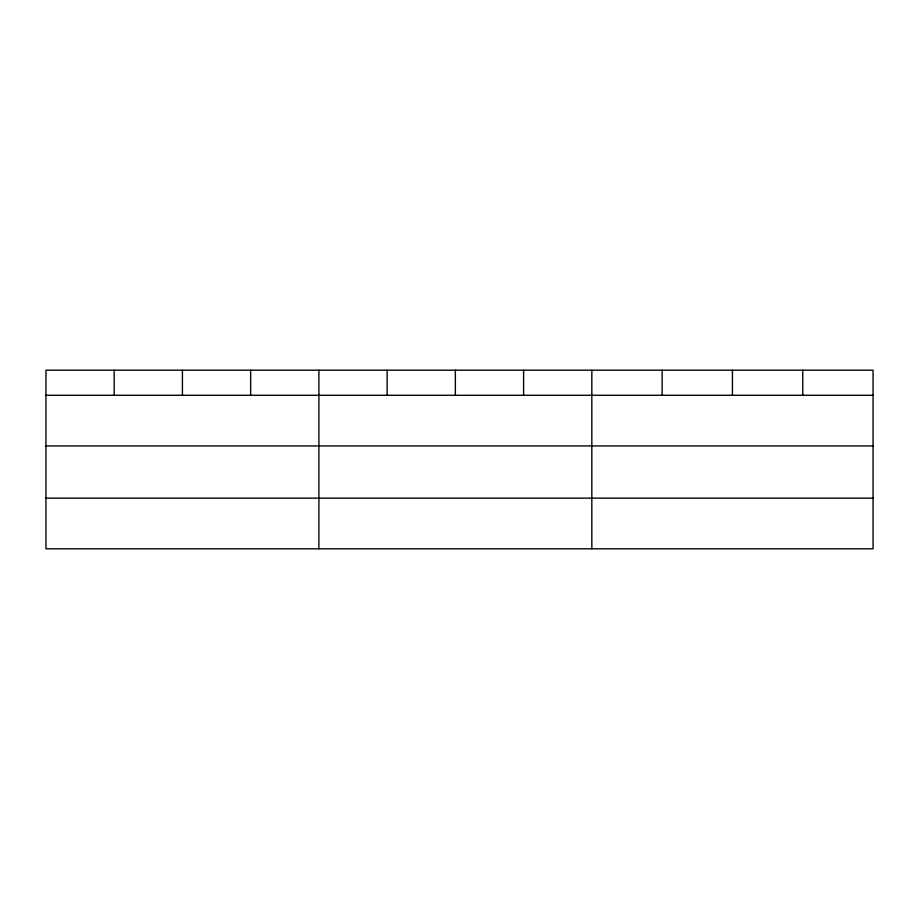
<?xml version="1.0" encoding="UTF-8"?>
<svg xmlns="http://www.w3.org/2000/svg" width="919" height="919" viewBox="0 0 919 919"><rect width="100%" height="100%" fill="white"/><g stroke="black" fill="none" stroke-linecap="round" stroke-linejoin="round"><path stroke-width="1.38" d="M873.05 445.945L873.05 370.196L45.95 370.196L45.95 548.804L873.05 548.804L873.05 445.945L45.95 445.945M45.95 395.273L873.05 395.273M45.95 498.144L873.05 498.144M802.746 370.196L802.746 395.273M732.443 370.196L732.443 395.273M662.139 370.196L662.139 395.273M591.836 370.196L591.836 548.804M523.6 370.196L523.6 395.273M455.364 370.196L455.364 395.273M387.129 370.196L387.129 395.273M318.893 370.196L318.893 548.804M250.657 370.196L250.657 395.273M182.422 370.196L182.422 395.273M114.186 370.196L114.186 395.273"/></g></svg>
